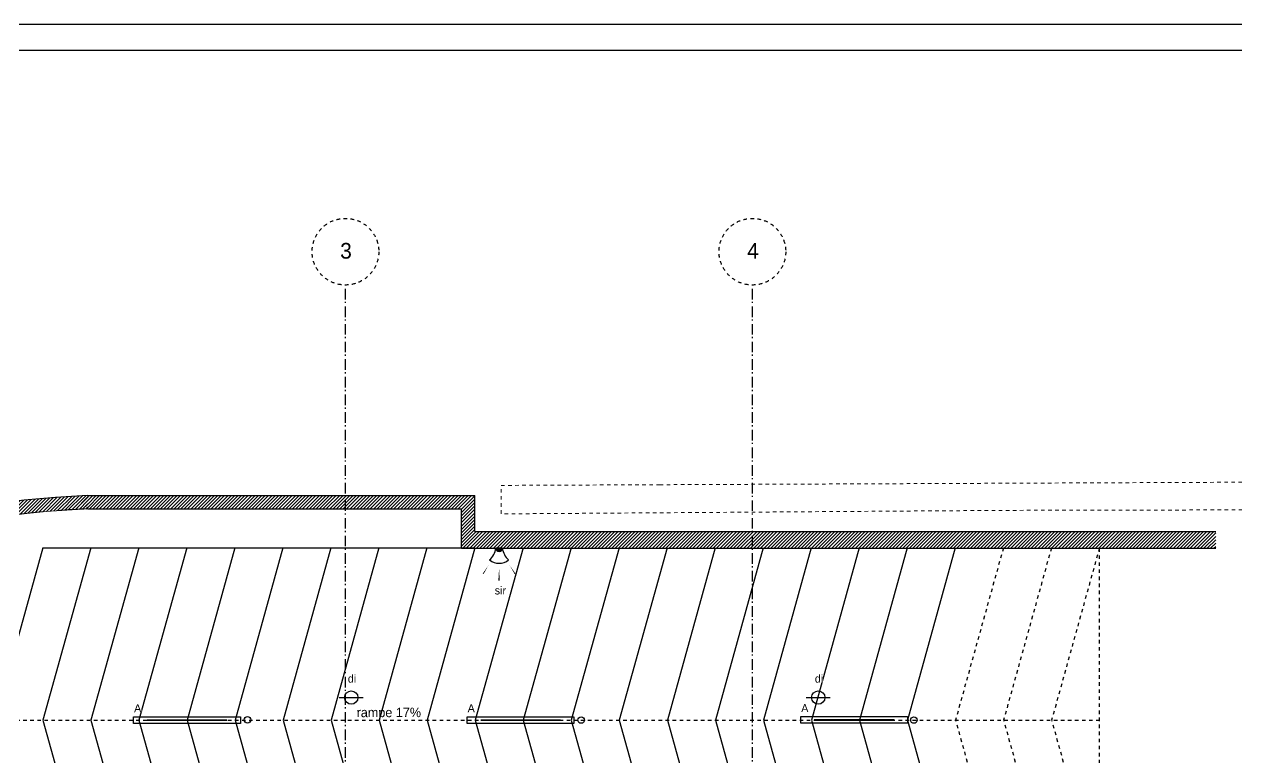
# Model space of a CAD drawing. Header units: centimetres. Extents: x 2191 to 12545, y -680 to 18662.
# Drawn here: x 4530 to 6347, y 5111 to 6212 of the extents above; entities that cross this region are included whole.
import ezdxf

# ---------------------------------------------------------------- set-up
doc = ezdxf.new("R2010")
doc.units = ezdxf.units.CM
for name, pattern in [('Style de ligne -1', [0.41664, 0.20828, -0.20836]), ('Style de ligne -6', [1.0416400000000001, 0.625, -0.20828, 0.06943000000000005, -0.13893]), ('VW-01', [0.41656, 0.20828, -0.20828])]:
    doc.linetypes.add(name, pattern=pattern)
for name, color, linetype in [('B GÈnÈral_Hatch', 252, 'Continuous'), ('B Général', 252, 'Continuous'), ('C ANNOTATIONS-axes horizontaux', 252, 'Style de ligne -1'), ('C ANNOTATIONS-niveaux', 252, 'Continuous'), ('C ANNOTATIONS-texte', 252, 'Continuous')]:
    doc.layers.add(name, color=color, linetype=linetype)
for name, color, linetype, lineweight in [('prlm-ELEC-CFO', 1, 'Continuous', 25), ('prlm-ELEC-SSI', 6, 'Continuous', 25), ('prlm-ZCARTOUCHE', 181, 'Continuous', 13)]:
    doc.layers.add(name, color=color, linetype=linetype, lineweight=lineweight)
doc.styles.add('Eurostile', font='Eurosti.TTF')
doc.styles.add('prlm-elec-cfo', font='comic.ttf', dxfattribs={"height": 12})
doc.styles.add('prlm-elec-ssi', font='comic.ttf', dxfattribs={"height": 12})
pattern_1 = [(45, (0, 0), (2.425347222222122, -2.645833333333339), [])]

# ---------------------------------------------------------------- blocks, each defined once
blk = doc.blocks.new('A 70.Groupe-3-1')
at = {"layer": 'B Général', "linetype": 'Continuous'}
blk.add_line((4557.336140218794, 5425.852527754796), (5205.1503160833, 5425.852066521273), dxfattribs=at)
at = {"layer": 'B Général', "linetype": 'VW-01', "ltscale": 25.4}
for p, q in [((6141.002598199625, 5425.388904652729), (6141.002598177099, 4909.388904517213)), ((4485.682408571678, 5167.621321516172), (6141.004602176101, 5167.621321516172))]:
    blk.add_line(p, q, dxfattribs=at)
at = {"layer": 'B Général', "linetype": 'Continuous', "flags": 128}
for points in [[(4557.336140218794, 5425.852527754796), (4485.682408571678, 5167.621321516172), (4557.336140218794, 4909.390115277549)], [(4629.162259574173, 5425.852527754796), (4557.508527927056, 5167.621321516172), (4629.162259574173, 4909.390115277549)], [(4701.160766637813, 5425.852470100605), (4629.507034990697, 5167.621263861982), (4701.160766637813, 4909.390057623359)], [(4773.159273701454, 5425.852412446415), (4701.505542054338, 5167.621206207792), (4773.159273701454, 4909.389999969168)], [(4845.157780765096, 5425.852354792225), (4773.504049117979, 5167.621148553601), (4845.157780765096, 4909.389942314978)], [(4917.156287828736, 5425.852297138034), (4845.50255618162, 5167.621090899411), (4917.156287828736, 4909.389884660787)], [(4989.154794892377, 5425.852239483844), (4917.50106324526, 5167.62103324522), (4989.154794892377, 4909.389827006597)], [(5061.153301956017, 5425.852181829653), (4989.499570308902, 5167.620975591029), (5061.153301956017, 4909.389769352407)], [(5133.151809019659, 5425.852124175462), (5061.498077372542, 5167.62091793684), (5133.151809019659, 4909.389711698216)], [(5205.1503160833, 5425.852066521273), (5133.496584436183, 5167.620860282649), (5205.1503160833, 4909.389654044026)], [(5277.14882314694, 5425.852008867082), (5205.495091499824, 5167.620802628458), (5277.14882314694, 4909.389596389835)], [(5349.147330210581, 5425.851951212891), (5277.493598563465, 5167.620744974268), (5349.147330210581, 4909.389538735644)], [(5421.145837274222, 5425.851893558701), (5349.492105627106, 5167.620687320077), (5421.145837274222, 4909.389481081455)], [(5493.144344337863, 5425.85183590451), (5421.490612690746, 5167.620629665887), (5493.144344337863, 4909.389423427264)], [(5565.142851401504, 5425.85177825032), (5493.489119754388, 5167.620572011697), (5565.142851401504, 4909.389365773073)], [(5637.141358465145, 5425.85172059613), (5565.487626818029, 5167.620514357506), (5637.141358465145, 4909.389308118883)], [(5709.139865528786, 5425.851662941939), (5637.486133881669, 5167.620456703316), (5709.139865528786, 4909.389250464692)], [(5781.138372592426, 5425.851605287748), (5709.48464094531, 5167.620399049125), (5781.138372592426, 4909.389192810502)], [(5853.136879656067, 5425.851547633558), (5781.483148008951, 5167.620341394935), (5853.136879656067, 4909.389135156312)], [(5925.135386719709, 5425.851489979368), (5853.481655072592, 5167.620283740745), (5925.135386719709, 4909.389077502121)]]:
    blk.add_lwpolyline(points, dxfattribs=at)
at = {"layer": 'B Général', "linetype": 'VW-01', "ltscale": 25.4, "flags": 128}
for points in [[(5997.133893783349, 5425.851432325177), (5925.480162136233, 5167.620226086554), (5997.133893783349, 4909.38901984793)], [(6069.13240084699, 5425.851374670987), (5997.478669199873, 5167.620168432363), (6069.13240084699, 4909.38896219374)], [(6141.13090791063, 5425.851317016796), (6069.477176263515, 5167.620110778173), (6141.13090791063, 4909.38890453955)]]:
    blk.add_lwpolyline(points, dxfattribs=at)
blk = doc.blocks.new('xi.lumA')
at = {"layer": 'prlm-ELEC-CFO', "color": 0, "linetype": 'ByBlock', "lineweight": -2, "ltscale": 50}
blk.add_lwpolyline([(-80, -5), (-80, 5), (80, 5), (80, -5)], close=True, dxfattribs=at)
at = {"layer": 'prlm-ELEC-CFO', "color": 0, "linetype": 'ByBlock', "lineweight": 5, "ltscale": 50, "const_width": 2.6}
blk.add_lwpolyline([(-60, 0), (60, 2.449293598294707e-15), (60, 2.449293598294707e-15)], dxfattribs=at)
blk = doc.blocks.new('xi.sir')
at = {"layer": 'prlm-ELEC-SSI'}
blk.add_hatch(color=0, dxfattribs=at).paths.add_polyline_path([(-4.810390982873949, 4.440892098500626e-16), (4.817543221989935, -1.332267629550188e-15, 1)])
at = {"layer": 'prlm-ELEC-SSI', "color": 0, "flags": 128}
for points in [[(-15.87292407984771, 25.45460157649832, 0, 1.5, 0), (-23.81117417955057, 38.18190236474748, 0, 0, 0)], [(0.003576119557994922, 30.00000000000001, 0, 2.25, 0), (0.00357611955799607, 48.75, 0, 0, 0)], [(15.88007631896371, 25.45460157649831, 0, 1.5, 0), (23.81832641866657, 38.18190236474748, 0, 0, 0)]]:
    blk.add_lwpolyline(points, format="xyseb", dxfattribs=at)
blk.add_lwpolyline([(-4.810390982873949, 4.592273826833915e-16), (4.817543221989935, -1.165734175856414e-15)], dxfattribs=at)
at = {"layer": 'prlm-ELEC-SSI', "color": 0}
for centre, radius, start, end in [((0.003576119557996284, -2.666980052802203e-16), 22.5, 50.61869435007318, 129.3813056499268), ((-33.01495127341107, -4.075443387564103), 28.49748164290633, 8.222097287565061, 48.87538131448579), ((0.003576119557993085, -3.532533965865114e-16), 4.813967102431942, 0, 180), ((33.02210351252705, -4.075443387564108), 28.49748164290633, 131.1246186855142, 171.7779027124349)]:
    blk.add_arc(centre, radius, start, end, dxfattribs=at)
blk = doc.blocks.new('xi.DI')
at = {"layer": 'prlm-ELEC-SSI', "color": 0, "linetype": 'ByBlock', "lineweight": -2, "flags": 128}
blk.add_lwpolyline([(-18.00000000000068, 1.77635683940025e-13), (18.00000000000068, -1.77635683940025e-13)], dxfattribs=at)
at = {"layer": 'prlm-ELEC-SSI', "color": 0, "linetype": 'ByBlock', "lineweight": -2}
blk.add_circle((0, 1.77635683940025e-13), 10.00000000000014, dxfattribs=at)

msp = doc.modelspace()

# ---------------------------------------------------------------- hatches: boundary and pattern name
at = {"layer": 'B GÈnÈral_Hatch', "linetype": 'Continuous'}
h = msp.add_hatch(dxfattribs=at)
h.set_pattern_fill('50_BETON', color=256, style=0, pattern_type=2)
h.set_pattern_definition(pattern_1)
edge = h.paths.add_edge_path()
edge.add_arc((4667.759200453161, 4260.40628919004), 1224.726036362597, 92.00463814443405, 160.5897672749773)
edge.add_line((3512.642525082307, 4667.418979931525), (3493.629289042384, 4673.639705952844))
edge.add_arc((4667.759200453551, 4260.40628918951), 1244.726036363141, 91.99092271841641, 160.610550204997, ccw=False)
edge.add_line((4624.515968684964, 5504.380938652474), (4624.917796056287, 5484.382791502785))
h = msp.add_hatch(dxfattribs=at)
h.set_pattern_fill('50_BETON', color=256, style=0, pattern_type=2)
h.set_pattern_definition(pattern_1)
edge = h.paths.add_edge_path()
edge.add_arc((4667.759200453982, 4260.406289188923), 1224.726036363743, 92.01413102298571, 160.5897672749417)
edge.add_line((3512.6425250823, 4667.418979931506), (3493.629289041866, 4673.639705951378))
edge.add_arc((4667.759200451668, 4260.406289192071), 1244.726036360515, 91.9978825122829, 160.610550205151, ccw=False)
edge.add_line((4624.364861762062, 5504.375676662459), (4624.715005788018, 5484.375676654477))
h = msp.add_hatch(dxfattribs=at)
h.set_pattern_fill('50_BETON', color=256, style=0, pattern_type=2)
h.set_pattern_definition(pattern_1)
h.paths.add_polyline_path([(5184.964732796303, 5484.375664300747), (5204.964733237317, 5504.375663859736), (4624.364861757625, 5504.375676662305), (4624.715005791033, 5484.375676654583)])
h = msp.add_hatch(dxfattribs=at)
h.set_pattern_fill('50_BETON', color=256, style=0, pattern_type=2)
h.set_pattern_definition(pattern_1)
h.paths.add_polyline_path([(5204.964733237315, 5504.375663859738), (5184.964732796304, 5484.375664300747), (5184.964731495611, 5425.388904597081), (5204.964732046875, 5450.388904598241)])
h = msp.add_hatch(dxfattribs=at)
h.set_pattern_fill('50_BETON', color=256, style=0, pattern_type=2)
h.set_pattern_definition(pattern_1)
h.paths.add_polyline_path([(6315.560775959585, 5450.388904662891), (5204.964732046875, 5450.388904598244), (5184.964731495611, 5425.38890459708), (6315.56077596104, 5425.38890466289)])

# ---------------------------------------------------------------- linework, layer by layer
at = {"layer": 'B Général', "linetype": 'Continuous', "lineweight": 18}
for p, q in [((4624.364861757625, 5504.375676662305), (5204.964733237316, 5504.375663859736)), ((5204.964732046876, 5450.388904598245), (5204.964733237315, 5504.375663859736)), ((4624.715005791033, 5484.375676654583), (5184.964732796304, 5484.375664300748)), ((5184.964731495611, 5425.388904597081), (5184.964732796304, 5484.375664300747)), ((5204.964732046875, 5450.388904598245), (6315.560775959585, 5450.38890466289)), ((5184.964731495611, 5425.388904597081), (6315.56077596104, 5425.38890466289))]:
    msp.add_line(p, q, dxfattribs=at)
at = {"layer": 'B Général', "linetype": 'Continuous'}
for p, q in [((4624.364861757626, 5504.375676662305), (5204.964733237316, 5504.375663859736)), ((5204.964732046876, 5450.388904598245), (5204.964733237315, 5504.375663859736)), ((4624.715005791033, 5484.375676654584), (5184.964732796304, 5484.375664300748)), ((5184.964731495611, 5425.388904597081), (5184.964732796304, 5484.375664300747)), ((5204.964732046875, 5450.388904598245), (6315.560775959585, 5450.38890466289)), ((5184.964731495611, 5425.388904597081), (6315.56077596104, 5425.38890466289))]:
    msp.add_line(p, q, dxfattribs=at)
at = {"layer": 'B Général', "linetype": 'VW-01', "lineweight": 18, "ltscale": 25.4, "flags": 128}
for points in [[(5482.400000000032, 5520.781076033431), (5244.531422469813, 5519.755113247875), (5244.53142246981, 5477.035222003085), (5576.227410523874, 5479.337139312714), (5994.000000000032, 5482.285083111335), (6502.000000000029, 5483.324129274569), (7337.169889505208, 5483.324129274563), (8174.89549922208, 5480.564919476519), (9251.20252310939, 5481.359511140652), (11197.08693580706, 5482.046738613001), (12128.00498185645, 5477.611726235587), (12128.00323388466, 5477.373637413932), (12128.13901641478, 5522.209529999038), (11188.00000000003, 5523.438376249658), (10769.50000000003, 5523.43837624967), (9413.60669835713, 5520.666871197411), (6570.000000000035, 5525.479535911186)], [(5482.40000000003, 5520.781076033489), (5244.53142246981, 5519.755113247933), (5244.531422469808, 5477.035222003144), (5576.227410523872, 5479.337139312772), (5994.00000000003, 5482.285083111393), (6502.000000000027, 5483.324129274627), (7337.169889505205, 5483.324129274622), (8174.895499222077, 5480.564919476577), (9251.202523109387, 5481.35951114071), (11197.08693580705, 5482.046738613059), (12128.00498185644, 5477.611726235645), (12128.00323388465, 5477.37363741399), (12128.13901641478, 5522.209529999096), (11188.00000000003, 5523.438376249716), (10769.50000000003, 5523.438376249728), (9413.606698357127, 5520.666871197469), (6570.000000000032, 5525.479535911244)]]:
    msp.add_lwpolyline(points, close=True, dxfattribs=at)
at = {"layer": 'B Général', "linetype": 'Continuous', "lineweight": 18}
for centre, radius, start, end in [((4667.759200453982, 4260.406289188923), 1244.726036363743, 91.99092271843536, 160.610550204978), ((4667.759200453982, 4260.406289188921), 1244.726036363745, 91.99788251238435, 160.6105502050495), ((4667.759200453982, 4260.406289188923), 1224.726036363743, 92.00463814447062, 160.5897672749408), ((4667.759200453982, 4260.406289188922), 1224.726036363744, 92.01413102298572, 160.5897672749417)]:
    msp.add_arc(centre, radius, start, end, dxfattribs=at)
at = {"layer": 'B Général', "linetype": 'Continuous'}
for centre, radius, start, end in [((4667.759200453982, 4260.40628918892), 1244.726036363746, 91.99092271838191, 160.610550204978), ((4667.759200453982, 4260.406289188921), 1244.726036363745, 91.99788251247465, 160.6105502050495), ((4667.759200453982, 4260.406289188923), 1224.726036363742, 95.13898211853841, 131.8306902582869), ((4667.759200453982, 4260.406289188921), 1224.726036363745, 95.13898211853844, 131.8306902582868), ((4667.759200453994, 4260.406289188591), 1224.726036364074, 92.0046381445234, 94.20020504780605), ((4667.759200453968, 4260.406289189317), 1224.726036363348, 92.01413102294111, 94.20020504780739)]:
    msp.add_arc(centre, radius, start, end, dxfattribs=at)
at = {"layer": 'C ANNOTATIONS-axes horizontaux', "linetype": 'Style de ligne -6', "ltscale": 25.4}
for p, q in [((5010.964723659528, 3285.388904863535), (5010.964723659528, 5820.388904863535)), ((5620.964723633879, 3285.38890486419), (5620.964723633879, 5820.38890486419))]:
    msp.add_line(p, q, dxfattribs=at)
at = {"layer": 'C ANNOTATIONS-niveaux', "linetype": 'Style de ligne -6', "ltscale": 25.4}
for p, q in [((5010.964723659526, 3285.388904863593), (5010.964723659526, 5820.388904863593)), ((5620.964723633877, 3285.388904864248), (5620.964723633877, 5820.388904864249))]:
    msp.add_line(p, q, dxfattribs=at)
at = {"layer": 'C ANNOTATIONS-niveaux', "linetype": 'VW-01', "ltscale": 25.4}
for centre in [(5010.964723659528, 5870.388904863486), (5010.964723659526, 5870.388904863544), (5620.964723633879, 5870.38890486419), (5620.964723633877, 5870.388904864249)]:
    msp.add_circle(centre, 50, dxfattribs=at)
at = {"layer": 'prlm-ELEC-CFO', "ltscale": 25}
for centre in [(4864.11811881201, 5167.987277777509), (5364.238928746825, 5167.747410172757), (5863.144368067748, 5167.754841294569)]:
    msp.add_circle(centre, 4.906566773639497, dxfattribs=at)

# ---------------------------------------------------------------- block references
at = {"layer": 'B Général'}
msp.add_blockref('A 70.Groupe-3-1', (0, 0), dxfattribs=at)
at = {"layer": 'prlm-ELEC-CFO'}
for p in [(4773.504097111457, 5167.621321516172), (5273.495427597357, 5167.621321516172), (5773.50033115447, 5167.821281928145)]:
    msp.add_blockref('xi.lumA', p, dxfattribs=at)
at = {"layer": 'prlm-ELEC-SSI', "lineweight": 20, "rotation": 180}
msp.add_blockref('xi.sir', (5241.276727744622, 5425.388917917602), dxfattribs=at)
at = {"layer": 'prlm-ELEC-SSI', "rotation": 0.001060557933219683}
msp.add_blockref('xi.DI', (5019.701993193485, 5201.426794347772), dxfattribs=at)

# ---------------------------------------------------------------- texts
at = {"layer": 'C ANNOTATIONS-niveaux', "char_height": 23.53000217013889, "attachment_point": 1, "line_spacing_factor": 0.8941417206159925, "style": 'Eurostile'}
for s, insert in [('3', (5003.046171684703, 5883.51196258918)), ('3', (5003.046171684701, 5883.511962589238)), ('4', (5613.046171659054, 5883.511962589884)), ('4', (5613.046171659053, 5883.511962589942))]:
    msp.add_mtext(s, dxfattribs=dict(at, insert=insert))
at = {"layer": 'C ANNOTATIONS-texte', "insert": (5027.741684923358, 5186.184322818256), "char_height": 14.11800130208333, "width": 402.2532216397233, "attachment_point": 1, "line_spacing_factor": 0.8941417206159927, "style": 'Eurostile'}
msp.add_mtext('rampe 17%', dxfattribs=at)

# ---------------------------------------------------------------- next in the draw order: texts
at = {"layer": 'prlm-ELEC-CFO', "lineweight": 20, "char_height": 12, "attachment_point": 2, "line_spacing_factor": 0.8, "style": 'prlm-elec-cfo', "bg_fill": 3, "box_fill_scale": 0.95, "bg_fill_color": 256, "bg_fill_transparency": 0}
for insert in [(4699.521930697127, 5191.474798685413), (5199.513261183027, 5191.474798685413), (5699.51816474014, 5191.674759097386)]:
    msp.add_mtext('A', dxfattribs=dict(at, insert=insert))
at = {"layer": 'prlm-ELEC-SSI', "lineweight": 20, "insert": (5243.200518586047, 5368.14039975591), "char_height": 12, "attachment_point": 2, "line_spacing_factor": 0.8, "style": 'prlm-elec-ssi', "bg_fill": 3, "box_fill_scale": 0.95, "bg_fill_color": 256, "bg_fill_transparency": 0}
msp.add_mtext('sir', dxfattribs=at)
at = {"layer": 'prlm-ELEC-SSI', "lineweight": 20, "char_height": 11.99999999999999, "attachment_point": 2, "rotation": 0.0010605579331910578, "line_spacing_factor": 0.8, "style": 'prlm-elec-ssi', "bg_fill": 3, "box_fill_scale": 0.95, "bg_fill_color": 256, "bg_fill_transparency": 0}
for insert in [(5020.851241672101, 5235.870408400784), (5720.851241672101, 5235.870408400784)]:
    msp.add_mtext('di', dxfattribs=dict(at, insert=insert))

# ---------------------------------------------------------------- next in the draw order: linework, layer by layer
at = {"layer": 'prlm-ZCARTOUCHE', "lineweight": 25}
for points in [[(2335.19646075058, 6211.654849234139), (12545.14387738494, 6211.654849234139), (12545.14387738494, 2007.430676025324), (2335.19646075058, 2007.430676025324)], [(2371.672698297785, 6172.97496663349), (12504.15297158078, 6172.97496663349), (12504.15297158078, 2057.166224691013), (2371.672698297785, 2057.166224691013)]]:
    msp.add_lwpolyline(points, close=True, dxfattribs=at)

# ---------------------------------------------------------------- next in the draw order: block references
at = {"layer": 'prlm-ELEC-SSI', "rotation": 0.001060557933219683}
msp.add_blockref('xi.DI', (5719.701993193485, 5201.426794347772), dxfattribs=at)

doc.saveas('drawing.dxf')
